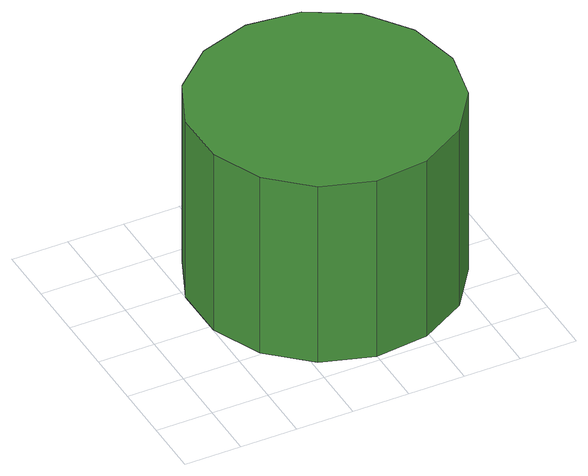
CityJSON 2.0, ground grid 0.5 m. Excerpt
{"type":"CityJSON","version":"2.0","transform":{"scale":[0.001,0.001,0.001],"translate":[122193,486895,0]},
"CityObjects":{
"tree1":{"type":"SolitaryVegetationObject","attributes":{"function":"something"},"geometry":[{"type":"MultiSurface","lod":"1","boundaries":[[[0,1,2,3,4,5,6,7,8,9,10,11,12,13,14]],[[15,16,17,18,19,20,21,22,23,24,25,26,27,28,29]],[[0,29,28,1]],[[1,28,27,2]],[[2,27,26,3]],[[3,26,25,4]],[[4,25,24,5]],[[5,24,23,6]],[[6,23,22,7]],[[7,22,21,8]],[[8,21,20,9]],[[9,20,19,10]],[[10,19,18,11]],[[11,18,17,12]],[[12,17,16,13]],[[13,16,15,14]],[[14,15,29,0]]]}]}
},
"vertices":[
[2767,1191,1967],[2668,1656,1967],[2388,2042,1967],[1975,2280,1967],[1501,2330,1967],[1048,2183,1967],[694,1864,1967],[501,1429,1967],[501,952,1967],[694,517,1967],[1048,198,1967],[1501,51,1967],[1975,101,1967],[2388,339,1967],[2668,725,1967],[2668,725,205],[2388,339,205],[1975,101,205],[1501,51,205],[1048,198,205],[694,517,205],[501,952,205],[501,1429,205],[694,1864,205],[1048,2183,205],[1501,2330,205],[1975,2280,205],[2388,2042,205],[2668,1656,205],[2767,1191,205]
]}
